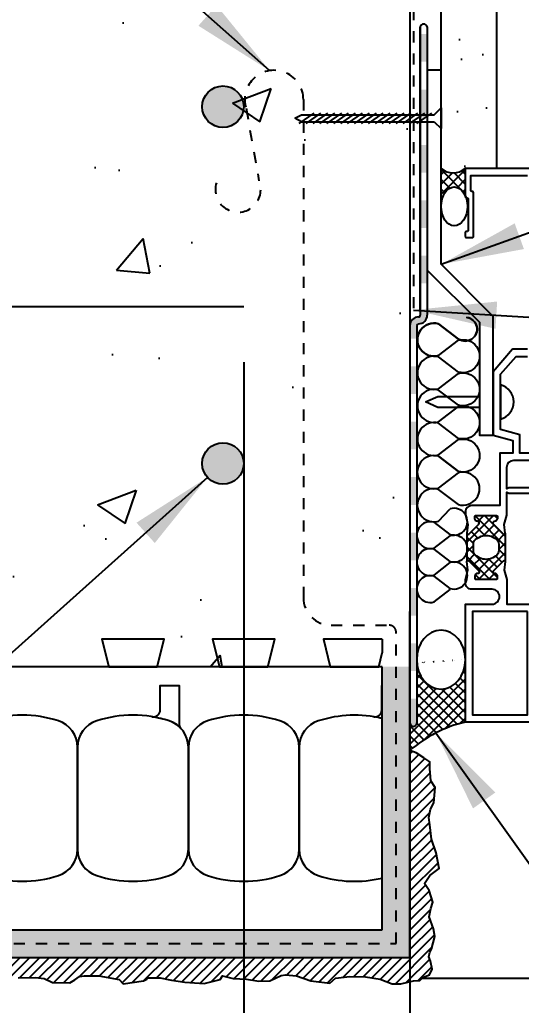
# Model space of a CAD drawing. Header units: inches. Extents: x 2884.7 to 2915.3, y 456.8 to 491.9.
# Drawn here: x 2899.25 to 2903.77, y 475.12 to 484.02 of the extents above; entities that cross this region are included whole.
import ezdxf

# ---------------------------------------------------------------- set-up
doc = ezdxf.new("R2010")
doc.units = ezdxf.units.IN
doc.header["$LTSCALE"] = 0.5
doc.header["$MEASUREMENT"] = 0
doc.linetypes.add('DASHED2', pattern=[0.375, 0.25, -0.125])
doc.layers.get('Defpoints').update_dxf_attribs({"linetype": 'CONTINUOUS'})
for name, color, linetype in [('HATCH', 12, 'CONTINUOUS'), ('LINE18', 9, 'CONTINUOUS'), ('line25', 2, 'CONTINUOUS'), ('LINE3', 3, 'CONTINUOUS'), ('LINE50', 5, 'CONTINUOUS'), ('LINE65', 3, 'CONTINUOUS'), ('LINE9', 9, 'CONTINUOUS'), ('TEXT', 4, 'CONTINUOUS')]:
    doc.layers.add(name, color=color, linetype=linetype)
doc.styles.add('DIM', font='romans.shx', dxfattribs={"width": 0.7})
doc.dimstyles.new('ext_12', dxfattribs={"dimscale": 12, "dimtxt": 0.09375, "dimasz": 0.09375, "dimexe": 0.09375, "dimexo": 0.0625, "dimgap": 0.0625, "dimtad": 1, "dimdec": 1, "dimzin": 3, "dimdsep": 46, "dimlunit": 4, "dimtxsty": 'DIM', "dimcen": 0.09, "dimdle": 0.09375, "dimclrt": 4, "dimadec": 0, "dimazin": 0, "dimtfac": 1, "dimtdec": 1, "dimtmove": 2, "dimatfit": 3, "dimfxl": 0, "dimfrac": 2, "dimtolj": 1, "dimtzin": 0, "dimarcsym": 0})
doc.dimstyles.new('ext_8', dxfattribs={"dimscale": 8, "dimtxt": 0.09375, "dimasz": 0.09375, "dimexe": 0.09375, "dimexo": 0.0625, "dimgap": 0.0625, "dimtad": 1, "dimdec": 1, "dimzin": 3, "dimdsep": 46, "dimlunit": 4, "dimtxsty": 'DIM', "dimcen": 0.09, "dimdle": 0.09375, "dimclrt": 4, "dimadec": 0, "dimazin": 0, "dimtfac": 1, "dimtdec": 1, "dimtmove": 2, "dimatfit": 3, "dimfxl": 0, "dimfrac": 2, "dimtolj": 1, "dimtzin": 0, "dimarcsym": 0})

# ---------------------------------------------------------------- blocks, each defined once
blk = doc.blocks.new('*D8')
at = {"layer": 'Defpoints', "color": 0}
for p in [(2901.268094610211, 481.4283859983475), (2902.768094610211, 478.6783508715037), (2902.768094610211, 473.8674892927438)]:
    blk.add_point(p, dxfattribs=at)
at = {"layer": 'TEXT', "color": 0, "lineweight": -2}
for p, q in [((2901.268094610211, 480.9283859983475), (2901.268094610211, 473.1174892927438)), ((2902.768094610211, 478.1783508715037), (2902.768094610211, 473.1174892927438)), ((2900.768094610211, 473.8674892927438), (2900.268094610211, 473.8674892927438)), ((2901.268094610211, 473.8674892927438), (2902.768094610211, 473.8674892927438)), ((2903.268094610211, 473.8674892927438), (2903.768094610211, 473.8674892927438))]:
    blk.add_line(p, q, dxfattribs=at)
at = {"layer": 'TEXT', "color": 0}
for points in [[(2900.768094610211, 473.9508226260771), (2900.768094610211, 473.7841559594105), (2901.268094610211, 473.8674892927438)], [(2903.268094610211, 473.9508226260771), (2903.268094610211, 473.7841559594105), (2902.768094610211, 473.8674892927438)]]:
    blk.add_solid(points, dxfattribs=at)
at = {"layer": 'TEXT', "color": 4, "insert": (2901.787114501096, 471.4885934915714), "char_height": 0.5, "attachment_point": 5, "style": 'DIM'}
blk.add_mtext('\\A1;1 1/2" \\P (38mm)MIN. \\PCOVER', dxfattribs=at)

msp = doc.modelspace()

# ---------------------------------------------------------------- hatches: boundary and pattern name
at = {"layer": 'HATCH'}
h = msp.add_hatch(dxfattribs=at)
h.set_pattern_fill('AR-SAND', color=256, scale=0.5)
h.set_pattern_definition([(37.50000000000001, (0, 0), (-0.03149667905480408, 0.9634118845065793), [0, -0.76, 0, -0.85, 0, -0.8125]), (7.499999999999999, (0, 0), (0.8848883526338636, 1.41107303261487), [0, -0.41, 0, -0.685, 0, -0.2625]), (327.5, (-0.615, 0), (1.557070930875748, 0.002829526768482471), [0, -0.25, 0, -0.9, 0, -1.175]), (317.5, (-0.615, 0), (1.503063302286147, 0.4388377824671247), [0, -0.125, 0, -0.59, 0, -0.675])])
h.paths.add_polyline_path([(2903.54934461019, 487.5533508715034), (2903.049344610186, 487.5533508715033), (2903.049344610193, 487.0533508715084), (2903.04934461024, 483.5637676779206), (2903.04934461024, 482.6783172211835, 0.3751925594085754), (2903.267946464553, 482.6783172211834), (2903.54934461019, 482.6783172211834)])
h.paths.add_polyline_path([(2890.393050655595, 487.5533508715013), (2890.393050655595, 487.0533508715064), (2903.049344610193, 487.0533508715084), (2903.049344610186, 487.5533508715034)])
h = msp.add_hatch(dxfattribs=at)
h.set_pattern_fill('AR-CONC', color=256, scale=0.5)
h.set_pattern_definition([(49.99999999999999, (216.4503216859275, -23.50714339594271), (3.586300913003767, -0.3137606749129755), [0.375, -4.125]), (355, (216.4503216859275, -23.50714339594271), (-0.693756668065, 3.760960668500059), [0.3, -3.3]), (100.45144446, (216.7491800909274, -23.53329011594269), (2.89254423363556, 3.447199954843147), [0.3187009599999997, -3.505710559999998]), (46.18420000000001, (216.4503216859275, -22.50714339594271), (5.336206653357862, -0.8275964039653827), [0.5625, -6.1875]), (96.63563549, (216.8950054109273, -22.57610993094272), (4.673309728371142, 4.870593003872752), [0.47805171, -5.258568799999999]), (351.1841639899999, (216.4503216859275, -22.50714339594271), (4.673309725273866, 4.870593001349951), [0.45, -4.950000005]), (21, (216.9503216859275, -22.75714339594271), (2.984535260592308, -2.013094453326694), [0.375, -4.125]), (326.0000000000001, (216.9503216859275, -22.75714339594271), (1.216576659607909, 3.625750225234265), [0.3, -3.3]), (71.45144474, (217.1990329559276, -22.92490126594271), (4.201111883649856, 1.612655764031769), [0.31870095, -3.50571056]), (37.50000000000001, (216.4503216859275, -23.50714339594271), (0.06079927658645334, 1.664469269156557), [0, -3.26, 0, -3.35, 0, -3.3125]), (7.499999999999999, (216.4503216859275, -23.50714339594271), (1.315347687210743, 1.972058559411801), [0, -1.91, 0, -3.185, 0, -1.2625]), (327.5, (215.3353216859277, -23.50714339594271), (2.669112180862045, -0.1127743586718988), [0, -1.25, 0, -3.9, 0, -5.175]), (317.5, (214.8353216859277, -23.50714339594271), (2.915930846711931, 0.5005249116615886), [0, -1.625, 0, -2.59, 0, -3.675])])
h.paths.add_polyline_path([(2891.143049125593, 484.6784536995219), (2898.393050655593, 484.6784536995219), (2898.393050655593, 484.6160032619131), (2898.518050415593, 484.6160032589954), (2898.518050415593, 484.3972036995131), (2898.470550520592, 484.3972036995131), (2898.424550612593, 484.3494537950131), (2898.470550520592, 484.3034538870131), (2898.518050415593, 484.3034538870131), (2898.540062948924, 484.1699286423724), (2898.627424899971, 484.0658052360714), (2898.627573836929, 478.7910680096721), (2898.549810138484, 478.7062153746936), (2898.518050415593, 478.553318109687), (2898.470550520592, 478.553318109687), (2898.424550612593, 478.505568205187), (2898.470550520592, 478.459568297187), (2898.518050415593, 478.459568297187), (2898.518050415593, 478.2407687377047), (2898.393050684825, 478.240768734787), (2898.393050655593, 478.1783508715046), (2891.143049125593, 478.1783508715046), (2891.143049125593, 478.2407687321563), (2891.018049375593, 478.240768734787), (2891.018049375593, 478.459568297187), (2891.064796027351, 478.459568297187), (2891.111542679109, 478.5047943647745), (2891.078453576792, 478.5514710113532), (2891.018049375593, 478.5533181096797), (2890.996036845197, 478.6868433514708), (2890.908674899971, 478.790966758883), (2890.908674899971, 484.0658052378171), (2890.959567815894, 484.1118159544119), (2890.996036845196, 484.1699286452258), (2891.01528897485, 484.2354556394235), (2891.018049375593, 484.3034538870131), (2891.066322977495, 484.3034603940829), (2891.098076125539, 484.3169269500672), (2891.111542443553, 484.3486660787428), (2891.099247984102, 484.3825149543239), (2891.066325348589, 484.3971971524956), (2891.018049375593, 484.3972036995131), (2891.018049375593, 484.6160032619131), (2891.143049125593, 484.6160032645438)])
h.paths.add_polyline_path([(2899.143049125592, 484.6784536995219), (2902.768094610212, 484.6783508715044), (2902.768094610211, 481.3369793329657), (2902.768094610211, 478.6783512381988), (2902.768094610212, 478.1783508715046), (2901.268094610212, 478.1783508715046), (2899.143049125592, 478.1783508715046), (2899.143049114823, 478.240768734787), (2899.018049375592, 478.240768734787), (2899.018049375592, 478.459568297187), (2899.066320250921, 478.4595747584717), (2899.098347573985, 478.473315089286), (2899.111549188593, 478.505568205187), (2899.098965271985, 478.5389309017368), (2899.066316677045, 478.5533117081711), (2899.018049375592, 478.553318109687), (2899.015288974849, 478.6213163572765), (2898.996036845195, 478.6868433514744), (2898.959567815894, 478.744956042288), (2898.908674899971, 478.7909667588831), (2898.908674899971, 484.065805237817), (2898.959567815894, 484.1118159544121), (2898.996036845195, 484.1699286452257), (2899.015288974849, 484.2354556394236), (2899.018049375592, 484.3034538870131), (2899.066320185165, 484.3034603471955), (2899.111549188593, 484.3503287932631), (2899.066322519423, 484.3971972001465), (2899.018049375592, 484.3972036995131), (2899.018049375592, 484.6160032619131), (2899.143049125592, 484.6160032645438)])
h.paths.add_polyline_path([(2890.627497502569, 481.4945185137155), (2889.733176967997, 481.4945185137155), (2889.768094610213, 481.4596008714994), (2889.427968297809, 481.4596008714995), (2890.393050655594, 480.4945185137149), (2890.393050684825, 478.240768734787), (2890.518050415593, 478.2407687377047), (2890.518050415593, 478.459568297187), (2890.470550520592, 478.459568297187), (2890.424550612593, 478.505568205187), (2890.470550520592, 478.553318109687), (2890.518050415593, 478.553318109687), (2890.549810138484, 478.7062153746936), (2890.627573836929, 478.7910680096721)])
h.paths.add_polyline_path([(2890.393050655593, 484.6160032619131), (2890.393050655594, 482.4945185137153), (2890.627475885875, 482.2600932834335), (2890.627424899971, 484.0658052360714), (2890.540062948924, 484.1699286423724), (2890.518050415593, 484.3034538870131), (2890.470550520592, 484.3034538870131), (2890.424550612593, 484.3494537950131), (2890.470550520592, 484.3972036995131), (2890.518050415593, 484.3972036995131), (2890.518050415593, 484.6160032589954)])
h = msp.add_hatch(color=7, dxfattribs=at)
h.dxf.hatch_style = 1
h.paths.add_polyline_path([(2902.830594610212, 477.8900433996824), (2902.768094610212, 477.8900433996824), (2902.768094610212, 477.6726264899789), (2902.768094610212, 477.670014850866, 1), (2902.830594610212, 477.6726264899681)])
h.paths.add_polyline_path([(2902.830594610212, 478.3900433996824), (2902.768094610212, 478.3900433996824), (2902.768094610212, 478.1400433996824), (2902.830594610212, 478.1400433996824)])
h.paths.add_polyline_path([(2902.830594610212, 478.8900433996824), (2902.768094610212, 478.8900433996824), (2902.768094610212, 478.6400433996824), (2902.830594610212, 478.6400433996824)])
h.paths.add_polyline_path([(2902.830594610212, 479.3900433996824), (2902.768094610212, 479.3900433996824), (2902.768094610212, 479.1400433996824), (2902.830594610212, 479.1400433996824)])
h.paths.add_polyline_path([(2902.830594610211, 479.8900433996824), (2902.768094610211, 479.8900433996824), (2902.768094610211, 479.6400433996824), (2902.830594610211, 479.6400433996824)])
h.paths.add_polyline_path([(2902.830594610211, 480.3900433996824), (2902.768094610211, 480.3900433996824), (2902.768094610211, 480.1400433996824), (2902.830594610211, 480.1400433996824)])
h.paths.add_polyline_path([(2902.830594610211, 480.8900433996824), (2902.768094610211, 480.8900433996824), (2902.768094610211, 480.6400433996824), (2902.830594610211, 480.6400433996824)])
h.paths.add_polyline_path([(2902.830594610211, 481.2588543329657, -0.4142135623756731), (2902.846219610211, 481.2744793329658, 0.4142135623746366), (2902.924344610212, 481.3526043329658), (2902.924344610212, 481.3900433996824), (2902.861844610212, 481.3900433996824), (2902.861844610212, 481.3526043329658, -0.4142135623755346), (2902.846219610212, 481.3369793329657, 0.4142135623745082), (2902.768094610211, 481.2588543329657), (2902.768094610211, 481.1400433996824), (2902.830594610211, 481.1400433996824)])
h.paths.add_polyline_path([(2902.92434461024, 481.8900433996824), (2902.861844610212, 481.8900433996824), (2902.861844610212, 481.6400433996824), (2902.92434461024, 481.6400433996824)])
h.paths.add_polyline_path([(2902.92434461024, 482.3900433996824), (2902.861844610212, 482.3900433996824), (2902.861844610212, 482.1400433996824), (2902.92434461024, 482.1400433996824)])
h.paths.add_polyline_path([(2902.92434461024, 482.8900433996824), (2902.861844610212, 482.8900433996824), (2902.861844610212, 482.6400433996824), (2902.92434461024, 482.6400433996824)])
h.paths.add_polyline_path([(2902.92434461024, 483.3900433996824), (2902.861844610212, 483.3900433996824), (2902.861844610212, 483.1400433996824), (2902.92434461024, 483.1400433996824)])
h.paths.add_polyline_path([(2902.924344610239, 483.8900433996824), (2902.861844610212, 483.8900433996824), (2902.861844610212, 483.6400433996824), (2902.924344610236, 483.6400433996824)])
h = msp.add_hatch(dxfattribs=at)
h.set_pattern_fill('ANSI37', color=256, scale=0.5, angle=90, style=0)
h.set_pattern_definition([(135, (0, 0), (-0.04419417382415922, -0.04419417382415922), []), (225, (0, 0), (0.04419417382415922, -0.04419417382415922), [])])
edge = h.paths.add_edge_path()
edge.add_arc((2903.158645537397, 482.8034725483298), 0.1661642217521128, 228.8685655293802, 311.1314344708668, ccw=False)
edge.add_line((2903.04934461024, 482.6783172211835), (2903.04934461024, 482.3345558320691))
edge.add_ellipse((2903.168040712604, 482.3345558320691), major_axis=(1.074093224865463e-17, 0.1754127354292336), ratio=0.6766675297186084, start_angle=-777.319396090199, end_angle=-629.9999999999999, ccw=False)
edge.add_line((2903.267946464554, 482.4292708886968), (2903.267946464554, 482.6783172211841))
edge = h.paths.add_edge_path()
edge.add_ellipse((2903.048601500595, 478.2418104637583), major_axis=(1.630721233958011e-17, 0.2663169879010638), ratio=0.8241799043534446, start_angle=816.671353963004, end_angle=989.9999999999754, ccw=False)
edge.add_line((2902.830594610212, 478.2108713089112), (2902.830594610212, 477.6726264899681))
edge.add_arc((2902.799344610212, 477.6713206704162), 0.03127727073610823, -177.60721764996947, 2.3927823500304726, ccw=False)
edge.add_line((2902.768094610212, 477.6700148508642), (2902.768094610212, 477.4226264899788))
edge.add_arc((2903.529417280574, 476.5505868226774), 1.15761193400676, 103.04656695159878, 131.1221540485096, ccw=False)
edge.add_line((2903.268094610211, 477.6783172211811), (2903.268094610212, 478.2418104637671))
h = msp.add_hatch(dxfattribs=at)
h.set_pattern_fill('ANSI37', color=256, scale=0.5, angle=90, style=0)
h.set_pattern_definition([(135, (3424.885549045918, -2241.709685688132), (-0.04419417382415922, -0.04419417382415922), []), (225, (3424.885549045918, -2241.709685688132), (0.04419417382415922, -0.04419417382415922), [])])
h.paths.add_polyline_path([(2904.42698136138, 478.9333870148333), (2904.673911567727, 478.9333870148333, -0.973119193628529), (2904.679087519994, 478.7434582766221), (2904.427034534167, 478.7433172360564, -1.000279793165599)])
h.paths.add_polyline_path([(2904.550446464554, 478.7508172211813, 1), (2904.550446464554, 478.9258870148336, 1)], flags=16)
h.paths.add_polyline_path([(2904.768413878701, 480.1042166854866), (2904.768413878701, 480.2291105547236, -0.3927408574796724), (2904.794135628645, 480.2096460038281), (2904.905113407393, 479.9333870148333), (2904.80054348274, 479.9333870148333, 0.3145636000813645), (2904.457265149931, 479.9872597667371), (2904.430752921129, 479.9912952582575), (2904.430752921129, 480.0177644654094, -0.1494430697769666), (2904.549816794617, 480.1202497799039), (2904.550413878701, 480.1202497799039, 0.1929134893777459), (2904.571131256638, 480.1285520783793, -0.08922647140676533), (2904.66518425049, 480.142850634137), (2904.668513443123, 480.1239698444845, 0.31529878887884), (2904.671109153764, 480.1213741338436)])
h.paths.add_polyline_path([(2903.389557729564, 479.4664747860923, 0.7725978076390988), (2903.374877408974, 479.4915176205098, -0.343148791993915), (2903.363501342355, 479.4961417756425), (2903.354166406982, 479.5123103579934, -0.1316524975867668), (2903.353094610212, 479.5163103579937), (2903.353094610212, 479.5351667644543, -0.414213562373095), (2903.361094610213, 479.5431667644542), (2903.550094610212, 479.5431667644542, -0.414213562373095), (2903.558094610213, 479.5351667644543), (2903.558094610213, 479.5163103579937, -0.1316524975867363), (2903.557022813443, 479.5123103579934), (2903.54768787807, 479.4961417756425, -0.3431487919940244), (2903.536311811451, 479.4915176205098, 0.7725978076389638), (2903.521631490861, 479.4664747860923), (2903.629034227013, 479.3590720499404), (2903.629034227013, 479.1525623924247), (2903.521631490861, 479.0451596562723, 0.7725978076393586), (2903.536311811451, 479.0201168218553, -0.3431487919941011), (2903.54768787807, 479.0154926667222), (2903.557022813443, 478.9993240843713, -0.1316524975865104), (2903.558094610213, 478.9953240843714), (2903.558094610213, 478.9764676779108, -0.414213562373095), (2903.550094610212, 478.968467677911), (2903.361094610213, 478.968467677911, -0.414213562373095), (2903.353094610212, 478.9764676779108), (2903.353094610212, 478.9953240843714, -0.1316524975865104), (2903.354166406982, 478.9993240843713), (2903.363501342355, 479.0154926667222, -0.343148791994153), (2903.374877408974, 479.0201168218553, 0.7725978076392856), (2903.389557729564, 479.0451596562723), (2903.282154993411, 479.1525623924247), (2903.282154993411, 479.3590720499404)])
h.paths.add_polyline_path([(2903.570594610213, 479.2834785323119), (2903.570594610213, 479.2283063663097, -0.3238484292968788), (2903.529356730419, 479.171315289417, -0.326501620107139), (2903.381832492164, 479.1713152896498, -0.3238484397582524), (2903.340594610213, 479.2283063672529), (2903.340594610213, 479.2834785323119, -0.3238484345287045), (2903.381832491085, 479.3404696095598, -0.3265016201076595), (2903.52935672934, 479.3404696095598, -0.3238484345260935)], flags=16)
h = msp.add_hatch(dxfattribs=at)
h.set_pattern_fill('AR-SAND', color=256, scale=0.05)
h.set_pattern_definition([(37.50000000000001, (0, 0), (-0.003149667905480408, 0.09634118845065794), [0, -0.07600000000000001, 0, -0.085, 0, -0.08125]), (7.499999999999999, (0, 0), (0.08848883526338636, 0.141107303261487), [0, -0.041, 0, -0.0685, 0, -0.02625]), (327.5, (-0.0615, 0), (0.1557070930875748, 0.0002829526768482471), [0, -0.025, 0, -0.09000000000000001, 0, -0.1175]), (317.5, (-0.0615, 0), (0.1503063302286147, 0.04388377824671247), [0, -0.0125, 0, -0.059, 0, -0.0675])])
edge = h.paths.add_edge_path()
edge.add_line((2890.393050655592, 475.6783508715059), (2890.393050655592, 475.5533508715002))
edge.add_line((2890.393050655592, 475.5533508715002), (2902.768094610211, 475.5533508714956))
edge.add_line((2902.768094610211, 475.5533508714956), (2902.768094610211, 478.1783508715037))
edge.add_line((2902.768094610211, 478.1783508715037), (2902.518094610211, 478.1783508715046))
edge.add_line((2902.518094610211, 478.1783508715046), (2902.518094610211, 478.5533508715046))
edge.add_line((2902.518094610211, 478.5533508715046), (2902.580594610211, 478.5533508715046))
edge.add_arc((2902.580594610211, 478.4908508715046), 0.0625, 0, 90, ccw=False)
edge.add_line((2902.643094610211, 478.4908508715046), (2902.643094610212, 475.678350871507))
edge.add_line((2902.643094610212, 475.678350871507), (2890.393050655592, 475.6783508715059))
edge = h.paths.add_edge_path(flags=17)
edge.add_line((2890.393050655593, 475.8033508715047), (2890.393050655592, 475.6783508715058))
edge.add_line((2890.393050655592, 475.6783508715058), (2902.643094610212, 475.678350871507))
edge.add_line((2902.643094610212, 475.678350871507), (2902.643094610211, 478.4908508715046))
edge.add_arc((2902.580594610211, 478.4908508715046), 0.0625, 0, 90)
edge.add_line((2902.580594610211, 478.5533508715046), (2902.518094610211, 478.5533508715046))
edge.add_line((2902.518094610211, 478.5533508715046), (2902.518094610212, 475.8033508715046))
edge.add_line((2902.518094610212, 475.8033508715046), (2890.393050655593, 475.8033508715047))
h = msp.add_hatch(dxfattribs=at)
h.set_pattern_fill('ANSI31', color=256, scale=0.5)
h.set_pattern_definition([(45, (0, 0), (-0.04419417382415922, 0.04419417382415922), [])])
h.paths.add_polyline_path([(2890.393050655591, 475.38759897717), (2890.384737051503, 475.3883547642814), (2890.488946739888, 475.3574776361388), (2890.61704396801, 475.3188658660974), (2890.744411219511, 475.3169360821596), (2890.896866109765, 475.3613219904358), (2890.960549735515, 475.4307955287568), (2891.082127778005, 475.4250060306589), (2891.199845960049, 475.4076376826497), (2891.315634502699, 475.3536027084001), (2891.37931812845, 475.309216800124), (2891.58769867977, 475.3129060929463), (2891.715066076685, 475.3978181953386), (2891.842433328186, 475.407467261312), (2891.933134377497, 475.3765902794538), (2892.06436134403, 475.2627308328566), (2892.212956519252, 475.2839588950258), (2892.311376853212, 475.3129060929463), (2892.425235465639, 475.3457131513111), (2892.450322958978, 475.3862393454273), (2892.556462432171, 475.4151865433477), (2892.624005772953, 475.4132567594099), (2892.774530732984, 475.4055374773742), (2892.886459706017, 475.3881691293651), (2892.959792401224, 475.3032570269727), (2893.059194713694, 475.2801489175652), (2893.186561965195, 475.3071663315478), (2893.22129852799, 475.3361136757526), (2893.311999577301, 475.374710085931), (2893.371823633435, 475.3882188660644), (2893.526208308497, 475.3843591519044), (2893.65164577519, 475.3457627417262), (2893.777083387296, 475.3129558296457), (2893.885152645298, 475.3380434596905), (2894.022168966256, 475.4036574301358), (2894.134097939288, 475.4152362800471), (2894.285497126301, 475.3997939125811), (2894.399355884142, 475.3515482901449), (2894.459179940276, 475.3168115941266), (2894.532512635483, 475.312952026251), (2894.692686664971, 475.3380396562958), (2894.735142512413, 475.3399694402336), (2894.742861651648, 475.3457589383315), (2894.769879075208, 475.3882149163854), (2894.847071340032, 475.3901447003232), (2894.912684750592, 475.3631272863406), (2894.966719452299, 475.3438290081093), (2895.237791908144, 475.3322845350343), (2895.372878589707, 475.3766702970261), (2895.486737202134, 475.3978983591953), (2895.563929612372, 475.3863193629995), (2895.643051662005, 475.3303546048121), (2895.754980489624, 475.3264950369365), (2896.001009803299, 475.2917467844498), (2896.163113617596, 475.3091151324589), (2896.161183832787, 475.3631501067086), (2896.238376243025, 475.3766588868421), (2896.302059868775, 475.3882377367534), (2896.412058911586, 475.3206941286546), (2896.510479245545, 475.303325634361), (2896.6108292189, 475.3052555645833), (2896.655214851151, 475.3322729785659), (2896.755564824505, 475.3612203227708), (2896.905484863671, 475.4113688128133), (2897.084957032072, 475.395930248742), (2897.250920561399, 475.368912688475), (2897.36477931924, 475.303298864314), (2897.449690868712, 475.280141018207), (2897.606005328583, 475.3534741244036), (2897.65618031526, 475.3766319705106), (2897.810564990322, 475.372772402635), (2897.95144102631, 475.3573338385637), (2898.111615055798, 475.345754842368), (2898.214836658298, 475.3264451539526), (2898.293958707931, 475.368901278291), (2898.336414555374, 475.3901291941758), (2898.429045389494, 475.392059124398), (2898.587289634173, 475.3650415641309), (2898.691499322558, 475.318725871917), (2898.770621372191, 475.3032873078456), (2898.876760845384, 475.29556802581), (2898.999159166383, 475.291696901466), (2899.149684126415, 475.3380125936799), (2899.20757839774, 475.3534511577512), (2899.232665891078, 475.3688897218226), (2899.38705056614, 475.3727494359827), (2899.468102545995, 475.3631002237248), (2899.543365026011, 475.3264337437687), (2899.697749701073, 475.3245038135464), (2899.744065118133, 475.3515213738135), (2899.786520965576, 475.3804687180183), (2899.830906452413, 475.388188000054), (2899.959067080896, 475.3881803932646), (2900.142398964327, 475.3553733348998), (2900.179065311931, 475.3148471407836), (2900.362397049948, 475.3418647010507), (2900.393274043126, 475.357303265122), (2900.4067826822, 475.3688821150333), (2900.514851940202, 475.3688821150333), (2900.615201913556, 475.3495839830863), (2900.736779810632, 475.330285704855), (2900.909566876402, 475.3187124137513), (2901.054302482008, 475.3553790399918), (2901.075530405729, 475.3881859520722), (2901.173950594275, 475.3630983220274), (2901.293598706542, 475.3573088239295), (2901.405527679574, 475.3380105456982), (2901.50394786812, 475.343800043796), (2901.606227626283, 475.39011573601), (2901.644823904108, 475.3978350180457), (2901.745173877463, 475.3881859520722), (2901.873700366737, 475.343800043796), (2902.045453395904, 475.320642197689), (2902.095628382581, 475.366957889903), (2902.226855349113, 475.3823964539744), (2902.365801600293, 475.3785368860987), (2902.500888136442, 475.3573088239295), (2902.607027609636, 475.3167826298135), (2902.686149659268, 475.3167826298135), (2902.801366726197, 475.3437794176942), (2902.85829995858, 475.3466549303432), (2902.89050457856, 475.3742589448103), (2902.944744022715, 475.3978350180457), (2902.967901731245, 475.4480102781353), (2902.952463307363, 475.5194136003941), (2902.93895466829, 475.5580100105724), (2902.948603592332, 475.6004661349108), (2902.96211237682, 475.6294133328312), (2902.993170264602, 475.7437723406888), (2902.979661625529, 475.8132458790097), (2902.941065493117, 475.9213156812247), (2902.956503916999, 475.9946489337057), (2902.975801910498, 476.0525434758309), (2902.942995277925, 476.1586836403924), (2902.900539430482, 476.2204377503933), (2902.947039668316, 476.2926738697987), (2903.031951217788, 476.3563579100218), (2903.004933794228, 476.4991645545394), (2902.962478092199, 476.6207432831722), (2902.947039668316, 476.7500411475563), (2902.939320383668, 476.8156549717172), (2902.954758807551, 476.8909180081361), (2902.98370601592, 476.9507423341991), (2902.997264677296, 477.0866510836436), (2902.955594610211, 477.1484051936445), (2902.947089545205, 477.2603348563039), (2902.94845410708, 477.3191733717274), (2902.893054988911, 477.3568258086075), (2902.82551164813, 477.4012115705992), (2902.768094610212, 477.4226264899787), (2902.768094610211, 475.5533508714956), (2890.393050655591, 475.5533508715002)])
at = {"layer": 'LINE65'}
for points in [[(2900.893094610211, 483.234946140726, 1), (2901.268094610211, 483.234946140726, 1)], [(2900.893094610211, 480.0132185530967, 1), (2901.268094610211, 480.0132185530967, 1)]]:
    msp.add_hatch(color=256, dxfattribs=at).paths.add_polyline_path(points)

# ---------------------------------------------------------------- linework, layer by layer
at = {"layer": 'HATCH', "color": 4, "linetype": 'DASHED2', "ltscale": 0.5}
msp.add_line((2902.799344610212, 487.1158508714996), (2902.799344610212, 481.3990020970634), dxfattribs=at)
at = {"layer": 'HATCH'}
for p, q in [((2903.025976832369, 480.0788972881343), (2903.205706237575, 479.9415062263575)), ((2903.205706237574, 479.9415062263575), (2903.025976832369, 480.0788972881343)), ((2903.025976832369, 479.7917632126615), (2903.205621064971, 479.9296839171513)), ((2903.205621064971, 479.6425498416792), (2903.025891659764, 479.7799409034559)), ((2903.025891659764, 479.4928068279831), (2903.131909552193, 479.6043598160489)), ((2903.131909552193, 479.370955394282), (2902.985811817789, 479.4826373020364)), ((2903.282154993411, 479.383214185564), (2903.282154993411, 479.1284202568007)), ((2903.629034227013, 479.383214185564), (2903.629034227013, 479.1284202568007)), ((2902.985811817789, 479.2492328802696), (2903.13184031742, 479.361345321916)), ((2903.13184031742, 479.127940900149), (2902.985742583016, 479.2396228079028)), ((2902.985742583016, 479.0062183861365), (2903.131771082647, 479.118330827783)), ((2903.131771082647, 478.8849264060161), (2902.985673348243, 478.9966083137698)), ((2902.985673348243, 478.7632038920036), (2903.131701847874, 478.87531633365))]:
    msp.add_line(p, q, dxfattribs=at)
msp.add_lwpolyline([(2903.026317522786, 480.9875887513757, -1.331509838655778), (2903.026317522786, 481.2747228268485), (2903.206046927992, 481.1373317650718, 1.25386884222624), (2903.283091391278, 481.331477221474, -1.253868842176588), (2903.206046927991, 481.1373317650718), (2903.026317522786, 481.2747228268485, 1.331509838655574), (2903.026317522786, 480.9875887513757), (2903.205961755388, 481.1255094558655, -1.331509838655574), (2903.205961755388, 480.8383753803934), (2903.026232350181, 480.9757664421701, 1.331509838655574), (2903.026232350181, 480.6886323666973), (2903.205876582783, 480.8265530711872, -1.331509838655574), (2903.205876582783, 480.5394189957143), (2903.026147177577, 480.6768100574918, 1.331509838655574), (2903.026147177577, 480.3896759820189), (2903.205791410179, 480.5275966865088, -1.331509838655574), (2903.205791410179, 480.2404626110359), (2903.026062004973, 480.3778536728126, 1.331509838655574), (2903.026062004973, 480.0907195973405), (2903.205706237574, 480.2286403018304, -1.331509838655574), (2903.205706237574, 479.9415062263575)], format="xyb", dxfattribs=at)
msp.add_lwpolyline([(2903.539521939702, 479.3360447725102, -0.2734560415951634), (2903.570594610213, 479.2834785323119), (2903.570594610213, 479.2283063663097, -0.2734560397667185), (2903.53952194006, 479.1757401263083), (2903.515859881221, 479.1627188377227, -0.2569805071132461), (2903.39532934168, 479.1627188377227), (2903.37166728108, 479.1757401268576, -0.2734560434246889), (2903.340594610213, 479.2283063672529), (2903.340594610213, 479.2834785323119, -0.2734560415960702), (2903.371667280722, 479.3360447725102), (2903.395329340442, 479.3490660613705, -0.2569805071137504), (2903.515859879984, 479.34906606137)], format="xyb", close=True, dxfattribs=at)
for centre, radius, start, end in [((2902.984307740215, 479.9353302503979), 0.1494918310990201, 73.81508573612221, 286.1849142638717), ((2902.984307740215, 479.9353302503979), 0.1494918310989655, 73.81508573612221, 286.1849142638717), ((2903.247290157125, 479.7861168794152), 0.1494918310986926, 253.8150857360858, 106.1849142639081), ((2902.98422256761, 479.6363738657195), 0.1494918310989655, 73.81508573612221, 286.1849142638717), ((2903.165781360489, 479.4876576051655), 0.1215183336881267, 253.8150857361336, 106.1849142638664), ((2902.951940009492, 479.365935091153), 0.1215183336881267, 73.8150857361336, 286.1849142638664), ((2903.165712125716, 479.2446431110325), 0.1215183336881267, 253.8150857361336, 106.1849142638664), ((2902.951870774721, 479.1229205970197), 0.1215183336877131, 73.81508573624038, 286.1849142637597), ((2903.165642890943, 479.0016286168995), 0.1215183336881267, 253.8150857361336, 106.1849142638664), ((2902.951801539948, 478.8799061028867), 0.1215183336877131, 73.81508573624038, 286.1849142637597)]:
    msp.add_arc(centre, radius, start, end, dxfattribs=at)
at = {"layer": 'LINE18'}
for points in [[(2903.892946464557, 482.6783172211834), (2903.267946464554, 482.6783172211834), (2903.267946464554, 482.4233172211833, 0.414213562373043), (2903.277946464555, 482.413317221183), (2903.282946464554, 482.413317221183, -0.414213562372991), (2903.292946464554, 482.4033172211833), (2903.292946464554, 482.1183172211834, -0.4142135623731992), (2903.282946464555, 482.1083172211832), (2903.277946464555, 482.1083172211832, 0.4142135623731992), (2903.267946464554, 482.0983172211834), (2903.267946464554, 482.0633172211831, 0.4142135623730951), (2903.277946464555, 482.0533172211834), (2903.332946464554, 482.0533172211834, 0.4142135623730951), (2903.342946464554, 482.0633172211831), (2903.342946464554, 482.4583172211831, 0.4142135623730951), (2903.332946464554, 482.4683172211833), (2903.327946464554, 482.4683172211833, -0.4142135623730951), (2903.317946464555, 482.4783172211831), (2903.317946464555, 482.6133172211833), (2903.827946464554, 482.6133172211833)], [(2903.827946464554, 481.0450134882583), (2903.693771170249, 481.0450134882583), (2903.519737054665, 480.8413491576023), (2903.519737054665, 480.2691011309515), (2903.695484327883, 480.2220097910206), (2903.695484327883, 480.10735038577), (2903.578094610212, 480.10735038577), (2903.578094610212, 479.6333172211837), (2903.326094610212, 479.6333172211842, 0.4142135623740908), (2903.268094610212, 479.5753172211842), (2903.268094610211, 479.5525248409843, 0.06554346281804448), (2903.268946464554, 479.5460543648563), (2903.291664076854, 479.4612710815284), (2903.282229531896, 479.3844328789981, 0.7132930678969379), (2903.299226061224, 479.3761431177525), (2903.389557729564, 479.4664747860923, 0.7725978076385306), (2903.374877408974, 479.4915176205098, -0.3431487919936307), (2903.363501342355, 479.4961417756425), (2903.354166406982, 479.5123103579934, -0.1316524975860437), (2903.353094610212, 479.5163103579937), (2903.353094610212, 479.5351667644543, -0.4142135623731601), (2903.361094610213, 479.5431667644542), (2903.550094610212, 479.5431667644542, -0.4142135623731601), (2903.558094610213, 479.5351667644543), (2903.558094610213, 479.5163103579937, -0.1316524975860435), (2903.557022813443, 479.5123103579934), (2903.54768787807, 479.4961417756429, -0.3431487919941411), (2903.536311811451, 479.4915176205098, 0.7725978076394043), (2903.521631490861, 479.4664747860923), (2903.611963159201, 479.3761431177525, 0.713293067896942), (2903.628959688529, 479.3844328789981), (2903.619525143572, 479.4612710815284), (2903.642242755868, 479.5460543648463, 0.06554346281272118), (2903.643094610211, 479.5525248409734), (2903.643094610213, 479.754337162455), (2903.660415118289, 479.7443371624548), (2903.892946464555, 479.7443371624548)], [(2903.892946464555, 479.794337162455), (2903.660415118289, 479.794337162455), (2903.643094610211, 479.7843371624538), (2903.643094610212, 479.98035038577, -0.4142135623722979), (2903.705094610212, 480.0423503857699), (2903.842946464556, 480.0423503857699)], [(2903.893094610214, 477.6783172211811), (2903.268094610211, 477.6783172211811), (2903.268094610212, 478.7433172211811), (2903.509742755869, 478.7433172211811, 1.000000000003211), (2903.509742755869, 478.8783172211818), (2903.326094610212, 478.8783172211814, -0.4142135623740909), (2903.268094610212, 478.9363172211814), (2903.268094610212, 478.9591096013822, -0.06554346281528432), (2903.268946464555, 478.9655800775097), (2903.291664076854, 479.0503633608367), (2903.282229531896, 479.1272015633666, -0.7132930678969658), (2903.299226061224, 479.1354913246126), (2903.389557729564, 479.0451596562723, -0.7725978076383387), (2903.374877408974, 479.0201168218553, 0.3431487919937011), (2903.363501342355, 479.0154926667222), (2903.354166406982, 478.9993240843713, 0.1316524975860435), (2903.353094610212, 478.9953240843714), (2903.353094610212, 478.9764676779108, 0.4142135623731601), (2903.361094610213, 478.968467677911), (2903.550094610212, 478.968467677911, 0.4142135623731601), (2903.558094610213, 478.9764676779108), (2903.558094610213, 478.9953240843714, 0.1316524975860434), (2903.557022813443, 478.9993240843713), (2903.54768787807, 479.0154926667222, 0.3431487919942176), (2903.536311811451, 479.0201168218553, -0.7725978076396093), (2903.521631490861, 479.0451596562723), (2903.611963159201, 479.1354913246126, -0.7132930678969659), (2903.628959688529, 479.1272015633666), (2903.619525143572, 479.0503633608367), (2903.642242755869, 478.9655800775157, -0.06554346281523721), (2903.643094610212, 478.9591096013881), (2903.643094610212, 478.7433172211811), (2904.278094610212, 478.7433172211811)]]:
    msp.add_lwpolyline(points, format="xyb", dxfattribs=at)
msp.add_lwpolyline([(2903.842946464555, 480.10735038577), (2903.760484327883, 480.10735038577), (2903.760484327883, 480.271886045239), (2903.584737054665, 480.3189773851698), (2903.584737054665, 480.8189773851698), (2903.725484327883, 480.9800134882587), (2903.827946464554, 480.9800134882587)], dxfattribs=at)
msp.add_lwpolyline([(2903.828094610213, 478.6783172211811), (2903.333094610211, 478.6783172211811), (2903.333094610211, 477.7433172211811), (2903.828094610213, 477.7433172211811)], close=True, dxfattribs=at)
at = {"layer": 'line25'}
for p, q in [((2902.518094610212, 478.4283508715046), (2902.518094610212, 478.3033508715028)), ((2902.518094610212, 478.1783508715046), (2890.393050655593, 478.1783508715047))]:
    msp.add_line(p, q, dxfattribs=at)
for points in [[(2900.486928609857, 478.1783508715046), (2900.549260610568, 478.4283508715046), (2899.986928609857, 478.4283508715046), (2900.049260610568, 478.1783508715046)], [(2901.486928609857, 478.1783508715046), (2901.549260610568, 478.4283508715046), (2900.986928609857, 478.4283508715046), (2901.049260610568, 478.1783508715046)]]:
    msp.add_lwpolyline(points, close=True, dxfattribs=at)
msp.add_lwpolyline([(2902.518094610212, 478.4283508715046), (2901.986928609857, 478.4283508715046), (2902.049260610568, 478.1783508715046), (2902.486928609857, 478.1783508715046), (2902.518094610212, 478.3033508715028)], dxfattribs=at)
at = {"layer": 'line25', "color": 12}
for centre, radius, start, end in [((2903.158645537397, 482.8034725483299), 0.1661642217522626, 228.8685655294061, 311.1314344706842), ((2903.529417280574, 476.5505868226776), 1.157611934006588, 103.0465669516008, 131.1221540485114)]:
    msp.add_arc(centre, radius, start, end, dxfattribs=at)
msp.add_ellipse((2903.168040712604, 482.3345558320691), major_axis=(1.074093224865462e-17, 0.1754127354292335), ratio=0.6766675297186084, start_param=-14.13716694115407, end_param=-7.853981633974483, dxfattribs=at)
at = {"layer": 'line25', "color": 12, "extrusion": (0, 0, -1)}
msp.add_ellipse((2903.048601500595, 478.2418104637583), major_axis=(1.630721233958011e-17, 0.2663169879010638), ratio=0.8241799043534446, start_param=-10.99557428756428, end_param=-4.71238898038469, dxfattribs=at)
at = {"layer": 'LINE3'}
msp.add_line((2901.268094610211, 481.4283859983475), (2889.45918317096, 481.4283859983487), dxfattribs=at)
at = {"layer": 'LINE50', "linetype": 'DASHED2', "ltscale": 0.5}
for p, q in [((2901.806602157783, 483.2998191983505), (2901.806602157783, 478.8033508715042)), ((2901.28926157399, 483.2205944318819), (2901.405761819034, 482.5655537736255)), ((2902.056602157783, 478.5533508715041), (2902.580594610211, 478.5533508715046)), ((2902.643094610212, 475.678350871507), (2902.643094610211, 478.4908508715046)), ((2890.393050655592, 475.6783508715058), (2902.643094610212, 475.678350871507))]:
    msp.add_line(p, q, dxfattribs=at)
at = {"layer": 'LINE50'}
for p, q in [((2902.518094610212, 475.8033508715046), (2902.518094610212, 478.1783508715046)), ((2890.393050655592, 475.8033508715045), (2902.518094610212, 475.8033508715046))]:
    msp.add_line(p, q, dxfattribs=at)
at = {"layer": 'LINE50', "linetype": 'DASHED2', "ltscale": 0.5}
for centre, radius, start, end in [((2901.541995750812, 483.298969860751), 0.2646077700756188, 0.1839082177188928, 197.2291928623012), ((2901.217068006781, 482.4868573727161), 0.204446761525902, 162.8192353057857, 22.63900264011673), ((2902.056602157783, 478.8033508715042), 0.2500000000001137, 180, 270), ((2902.580594610211, 478.4908508715046), 0.0625, 6.513775987637282e-12, 90.00000000002603)]:
    msp.add_arc(centre, radius, start, end, dxfattribs=at)
at = {"layer": 'LINE65'}
for centre in [(2901.080594610211, 483.234946140726), (2901.080594610211, 480.0132185530967)]:
    msp.add_circle(centre, 0.1875, dxfattribs=at)
at = {"layer": 'LINE9'}
for p, q in [((2903.04934461024, 483.5637676779206), (2903.049344610186, 487.5533508718253)), ((2903.54934461019, 487.5533508715034), (2903.54934461019, 482.6783172211834)), ((2902.768094610212, 487.0533508715046), (2902.768094610211, 478.6783512381988)), ((2902.98684461024, 483.1619514393507), (2903.04934461024, 483.2244514393507)), ((2903.04934461024, 483.2244514393507), (2903.04934461024, 483.0369514393506)), ((2901.728230366257, 483.1307014393506), (2901.790730366257, 483.1619514393507)), ((2901.790730366257, 483.0994514393507), (2901.728230366257, 483.1307014393506)), ((2901.768415553651, 483.0838264393507), (2901.902304429284, 483.1775764393507)), ((2901.790730366257, 483.1619514393507), (2902.98684461024, 483.1619514393507)), ((2901.830915553651, 483.0838264393507), (2901.964804429284, 483.1775764393507)), ((2901.893415553651, 483.0838264393507), (2902.027304429284, 483.1775764393507)), ((2901.955915553651, 483.0838264393507), (2902.089804429284, 483.1775764393507)), ((2902.018415553651, 483.0838264393507), (2902.152304429284, 483.1775764393507)), ((2902.080915553651, 483.0838264393507), (2902.214804429284, 483.1775764393507)), ((2902.143415553651, 483.0838264393507), (2902.277304429284, 483.1775764393507)), ((2902.205915553651, 483.0838264393507), (2902.339804429284, 483.1775764393507)), ((2902.268415553651, 483.0838264393507), (2902.402304429284, 483.1775764393507)), ((2902.330915553651, 483.0838264393507), (2902.464804429284, 483.1775764393507)), ((2902.393415553651, 483.0838264393507), (2902.527304429284, 483.1775764393507)), ((2902.455915553651, 483.0838264393507), (2902.589804429284, 483.1775764393507)), ((2902.518415553651, 483.0838264393507), (2902.652304429284, 483.1775764393507)), ((2902.580915553651, 483.0838264393507), (2902.714804429284, 483.1775764393507)), ((2902.643415553651, 483.0838264393507), (2902.777304429284, 483.1775764393507)), ((2902.705915553651, 483.0838264393507), (2902.839804429284, 483.1775764393507)), ((2902.768415553651, 483.0838264393507), (2902.902304429284, 483.1775764393507)), ((2902.830915553651, 483.0838264393507), (2902.964804429284, 483.1775764393507)), ((2901.790730366257, 483.0994514393507), (2902.98684461024, 483.0994514393507)), ((2902.98684461024, 483.0994514393507), (2903.04934461024, 483.0369514393506)), ((2903.584737054665, 480.7234773851699), (2903.584737054665, 480.4144773851697)), ((2902.907237054665, 480.5689773851698), (2903.019265220649, 480.6197273851697)), ((2903.019265220649, 480.6197273851697), (2903.394737054665, 480.6197273851697)), ((2903.019265221123, 480.51822738517), (2902.907237054665, 480.5689773851698)), ((2903.394737054665, 480.51822738517), (2903.019265221123, 480.51822738517)), ((2902.768094610211, 475.5533508714956), (2902.768094610212, 478.6783512993147)), ((2890.393050655592, 475.5533508715002), (2902.768094610211, 475.5533508714956)), ((2902.880695179055, 475.3658508714956), (2908.246104837457, 475.3658508714956))]:
    msp.add_line(p, q, dxfattribs=at)
at = {"layer": 'LINE9', "ltscale": 0.5}
for p, q in [((2902.861844610212, 483.9564901622192), (2902.861844610212, 481.3526043329658)), ((2902.861844610212, 481.3990020970634), (2902.861844610212, 483.9564901622192)), ((2902.92434461024, 483.9564901622187), (2902.924344610212, 481.3526043329658)), ((2902.768094610211, 481.3369793329657), (2902.768094610212, 477.6726264899789)), ((2902.830594610211, 481.2588543329657), (2902.830594610212, 477.6726264899789))]:
    msp.add_line(p, q, dxfattribs=at)
at = {"layer": 'LINE9'}
for points in [[(2903.04934461024, 483.5637676779206), (2902.92434461024, 483.5637676779206), (2902.92434461024, 481.7599649067313), (2903.394737054665, 481.2895724623061), (2903.394737054665, 480.2691011309515), (2903.519737054665, 480.2691011309515), (2903.519737054665, 481.3413491576023), (2903.04934461024, 481.811741602028), (2903.04934461024, 483.5637676779206)], [(2899.232665891078, 475.3688897218226), (2899.38705056614, 475.3727494359827), (2899.468102545995, 475.3631002237248), (2899.543365026011, 475.3264337437687), (2899.697749701073, 475.3245038135464), (2899.744065118133, 475.3515213738135), (2899.786520965576, 475.3804687180183), (2899.830906452413, 475.388188000054), (2899.959067080896, 475.3881803932646), (2900.142398964327, 475.3553733348998), (2900.179065311931, 475.3148471407836), (2900.362397049948, 475.3418647010507), (2900.393274043126, 475.357303265122), (2900.4067826822, 475.3688821150333), (2900.514851940202, 475.3688821150333), (2900.615201913556, 475.3495839830863), (2900.736779810632, 475.330285704855), (2900.909566876402, 475.3187124137513), (2901.054302482008, 475.3553790399918), (2901.075530405729, 475.3881859520722), (2901.173950594275, 475.3630983220274), (2901.293598706542, 475.3573088239295), (2901.405527679574, 475.3380105456982), (2901.50394786812, 475.343800043796), (2901.606227626283, 475.39011573601), (2901.644823904108, 475.3978350180457), (2901.745173877463, 475.3881859520722), (2901.873700366737, 475.343800043796), (2902.045453395904, 475.320642197689), (2902.095628382581, 475.366957889903), (2902.226855349113, 475.3823964539744), (2902.365801600293, 475.3785368860987), (2902.500888136442, 475.3573088239295), (2902.607027609636, 475.3167826298135), (2902.686149659268, 475.3167826298135), (2902.801366726197, 475.3437794176942), (2902.85829995858, 475.3466549303432), (2902.89050457856, 475.3742589448103), (2902.944744022715, 475.3978350180457), (2902.967901731245, 475.4480102781353), (2902.952463307363, 475.5194136003941), (2902.93895466829, 475.5580100105724), (2902.948603592332, 475.6004661349108), (2902.96211237682, 475.6294133328312), (2902.993170264602, 475.7437723406888), (2902.979661625529, 475.8132458790097), (2902.941065493117, 475.9213156812247), (2902.956503916999, 475.9946489337057), (2902.975801910498, 476.0525434758309), (2902.942995277925, 476.1586836403924), (2902.900539430482, 476.2204377503933), (2902.947039668316, 476.2926738697987), (2903.031951217788, 476.3563579100218), (2903.004933794228, 476.4991645545394), (2902.962478092199, 476.6207432831722), (2902.947039668316, 476.7500411475563), (2902.939320383668, 476.8156549717172), (2902.954758807551, 476.8909180081361), (2902.98370601592, 476.9507423341991), (2902.997264677296, 477.0866510836436), (2902.955594610211, 477.1484051936445), (2902.947089545205, 477.2603348563039), (2902.94845410708, 477.3191733717274), (2902.893054988911, 477.3568258086075), (2902.82551164813, 477.4012115705992), (2902.768094610212, 477.4226264899786)]]:
    msp.add_lwpolyline(points, dxfattribs=at)
for points in [[(2900.595017687135, 477.6893046547087, 0.03726669551365532), (2900.441322291904, 477.726634430612, 0.4630356070046749), (2900.514012155533, 477.7882981693832), (2900.514012155533, 478.0098965208525), (2900.684843862605, 478.0098965208525), (2900.684843862605, 477.6638032078029, 0.1890023580125322), (2900.701494012126, 477.6213292015039, 0.1284073578147628)], [(2899.595017687135, 477.6893046547087, 0.1576707807867563), (2898.941171533289, 477.6893046547087, 0.325304629325042), (2898.768094610212, 477.4514331763078), (2898.768094610212, 476.530268566701, 0.3253046293250404), (2898.941171533289, 476.2923970883001, 0.1576707807867641), (2899.595017687135, 476.2923970883001, 0.3253046293250395), (2899.768094610212, 476.5302685667014), (2899.768094610212, 477.4514331763078, 0.3253046293250305)], [(2900.595017687135, 477.6893046547087, 0.1576707807867563), (2899.941171533289, 477.6893046547087, 0.325304629325042), (2899.768094610212, 477.4514331763078), (2899.768094610212, 476.530268566701, 0.3253046293250404), (2899.941171533289, 476.2923970883001, 0.1576707807867641), (2900.595017687135, 476.2923970883001, 0.3253046293250395), (2900.768094610212, 476.5302685667014), (2900.768094610212, 477.4514331763078, 0.3253046293250305)], [(2901.595017687135, 477.6893046547087, 0.1576707807867563), (2900.941171533289, 477.6893046547087, 0.325304629325042), (2900.768094610212, 477.4514331763078), (2900.768094610212, 476.530268566701, 0.3253046293250404), (2900.941171533289, 476.2923970883001, 0.1576707807867641), (2901.595017687135, 476.2923970883001, 0.3253046293250395), (2901.768094610212, 476.5302685667014), (2901.768094610212, 477.4514331763078, 0.3253046293250305)]]:
    msp.add_lwpolyline(points, format="xyb", close=True, dxfattribs=at)
for points in [[(2902.518094610212, 477.7110203491204, 0.01844015970897882), (2902.441322291904, 477.726634430612, 0.4630356070046749), (2902.514012155533, 477.7882981693832), (2902.514012155533, 478.0098965208525), (2902.518094610212, 478.0098965208525)], [(2902.518094610212, 477.7110203491204, 0.1384464921669038), (2901.941171533289, 477.6893046547087, 0.325304629325042), (2901.768094610212, 477.4514331763078), (2901.768094610212, 476.530268566701, 0.3253046293250404), (2901.941171533289, 476.2923970883001, 0.1384464921668946), (2902.518094610212, 476.2706813938882, 0.3253046293250395)]]:
    msp.add_lwpolyline(points, format="xyb", dxfattribs=at)
at = {"layer": 'LINE9', "ltscale": 0.5}
for centre, radius, start, end in [((2902.893094610226, 483.9488624945285), 0.03216743407984256, 13.7168530438398, 166.2831469557667), ((2902.846219610211, 481.2588543329657), 0.078125, 90.00000000003473, 180.0000000000072), ((2902.846219610212, 481.3526043329658), 0.015625, 269.9999999999653, 0), ((2902.846219610212, 481.3526043329658), 0.078125, 269.9999999999653, 0), ((2902.846219610211, 481.2588543329657), 0.015625, 90.00000000003473, 180.0000000000072), ((2902.799344610212, 477.6713206704186), 0.03127727073617388, 177.6072176288149, 2.39278236542824)]:
    msp.add_arc(centre, radius, start, end, dxfattribs=at)
at = {"layer": 'LINE9'}
msp.add_arc((2903.545277679665, 480.5689773851698), 0.1594593749999832, 284.3270949316607, 75.6729050683394, dxfattribs=at)

# ---------------------------------------------------------------- dimensions: what is measured, and where the dimension line sits
at = {"layer": 'TEXT'}
dim = msp.add_linear_dim(base=(2902.768094610211, 473.8674892927438), p1=(2901.268094610211, 481.4283859983475), p2=(2902.768094610211, 478.6783508715037), text='<> \\P (38mm)MIN. \\PCOVER', dimstyle='ext_8', override={"dimtxt": 0.0625, "dimasz": 0.0625}, dxfattribs=at)
dim.commit()
dim.dimension.update_dxf_attribs({"geometry": '*D8', "text_midpoint": (2901.787114501096, 471.4885934915714), "dimtype": 160})

# ---------------------------------------------------------------- leaders
for points in [[(2901.501941058607, 483.5605284461898), (2892.343601535949, 491.6813510907758), (2891.447039380131, 491.6813510907758)], [(2903.04934461024, 481.811741602028), (2908.171135974738, 483.6539752249975), (2909.014520424449, 483.6539752249975)], [(2902.799344610212, 481.3990020970634), (2908.39442113636, 481.0534724395685), (2909.237805586071, 481.0534724395685)], [(2900.941002316315, 479.8880377179632), (2891.551027921409, 471.4674809391776), (2887.611257122934, 471.4674809391776)], [(2903.002354370921, 477.5812516949916), (2905.754910450543, 473.7215641022635), (2906.598294900254, 473.7215641022635)]]:
    msp.add_leader(points, dimstyle='ext_12', override={"dimasz": 0.0625, "dimgap": 0.0625, "dimtad": 0}, dxfattribs=at)

doc.saveas('drawing.dxf')
